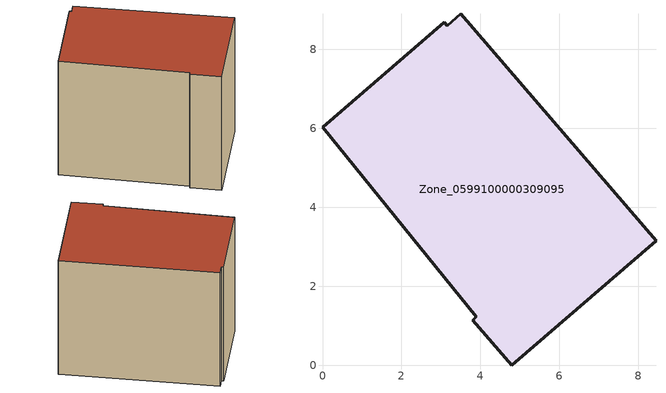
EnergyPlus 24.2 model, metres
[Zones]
Zone_0599100000309095
 floor ground (C_G): 3.81,1.14 3.9,1.22 0,6.03 3.09,8.68 3.16,8.61 3.5,8.9 8.45,3.15 4.8,0 z0
 wall outside (C_F): 3.9,1.22 3.81,1.14 4.8,0 8.45,3.15 3.5,8.9 3.16,8.61 3.09,8.68 0,6.03 3.9,1.22 z0:6.43
 roof outside (C_R): 3.5,8.9 3.16,8.61 3.09,8.68 0,6.03 3.9,1.22 3.81,1.14 4.8,0 8.45,3.15 z6.43
[BUILDING]
Pand.0599100000309095: North Axis=0; Terrain=City; Loads Convergence Tolerance Value=0.04; Temperature Convergence Tolerance Value=0.4; Solar Distribution=FullExterior; Maximum Number of Warmup Days=25; Minimum Number of Warmup Days=1
[Site:Location]
Rotterdam.The.Hague.AP_ZH_NLD Design_Conditions: Latitude=51.96; Longitude=4.45; Time Zone=1; Elevation=-4.5
[SITE:GROUNDTEMPERATURE:BUILDINGSURFACE]
18, 18, 18, 18, 18, 18, 18, 18, 18, 18, 18, 18
[MATERIAL] Thermal Absorptance=0.9; Solar Absorptance=0.7; Visible Absorptance=0.7
Name | Roughness | Thickness | Conductivity | Density | Specific Heat
G.TC.1946 | MediumSmooth | 0.15 | 1 | 540 | 1210
F.TC.1946 | Rough | 0.3 | 0.857143 | 1920 | 840
R.TC.1946 | MediumRough | 0.2 | 0.909091 | 1500 | 1000
[CONSTRUCTION]
C_G: G.TC.1946
C_F: F.TC.1946
C_R: R.TC.1946
[ZONE]
Zone_0599100000309095: Type=1; Multiplier=1; Ceiling Height=Autocalculate; Volume=Autocalculate; Floor Area=autocalculate; Part of Total Floor Area=Yes
[ZONEINFILTRATION:DESIGNFLOWRATE]
Infil_Zone_0599100000309095: Zone or ZoneList or Space or SpaceList=Zone_0599100000309095; Schedule=AlwaysOn; Design Flow Rate Calculation Method=Flow/Area; Flow Rate per Floor Area=0.003; Constant Term Coefficient=1; Temperature Term Coefficient=0; Velocity Term Coefficient=0; Velocity Squared Term Coefficient=0
[HVACTEMPLATE:ZONE:IDEALLOADSAIRSYSTEM]
Zone_0599100000309095: Maximum Heating Supply Air Temperature=50; Minimum Cooling Supply Air Temperature=13; Maximum Heating Supply Air Humidity Ratio=0.0156; Minimum Cooling Supply Air Humidity Ratio=0.0077; Heating Limit=NoLimit; Cooling Limit=NoLimit; Dehumidification Control Type=ConstantSensibleHeatRatio; Cooling Sensible Heat Ratio=0.7; Dehumidification Setpoint=60; Humidification Control Type=None; Humidification Setpoint=30; Outdoor Air Method=None; Outdoor Air Flow Rate per Person=0.00944; Outdoor Air Flow Rate per Zone Floor Area=0; Outdoor Air Flow Rate per Zone=0; Demand Controlled Ventilation Type=None; Outdoor Air Economizer Type=NoEconomizer; Heat Recovery Type=None; Sensible Heat Recovery Effectiveness=0.7; Latent Heat Recovery Effectiveness=0.65
[ZONECONTROL:THERMOSTAT]
ThermostatControl_Zone_0599100000309095: Zone or ZoneList=Zone_0599100000309095; Control Type Schedule=DualSetpointControlType; Control 1=Thermostat_Zone_0599100000309095; Temperature Difference Between Cutout And Setpoint=0
[THERMOSTATSETPOINT:DUALSETPOINT]
Thermostat_Zone_0599100000309095: Heating Setpoint Temperature Schedule=HeatingSetpoint_Zone_0599100000309095; Cooling Setpoint Temperature Schedule=CoolingSetpoint_Zone_0599100000309095
[SCHEDULE:COMPACT]
HeatingSetpoint_Zone_0599100000309095: Through: 12/31, For: AllDays, Until: 24:00, 21
CoolingSetpoint_Zone_0599100000309095: Through: 12/31, For: AllDays, Until: 24:00, 24
DualSetpointControlType: Through: 12/31, For: AllDays, Until: 24:00, 4
AlwaysOn: Through: 12/31, For: AllDays, Until: 24:00, 1
